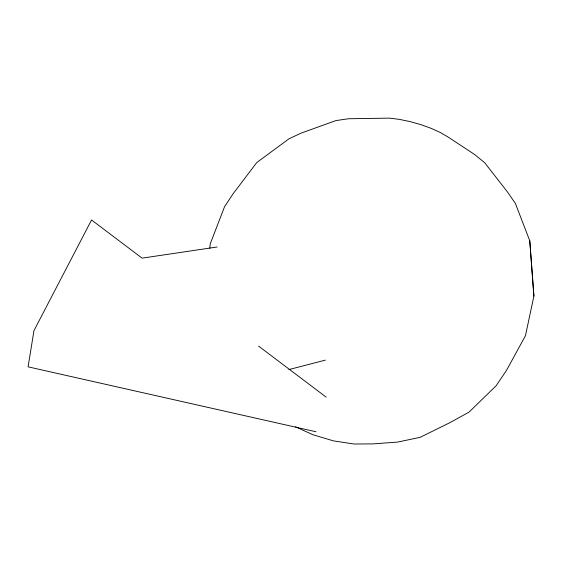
<?xml version="1.0" encoding="UTF-8"?>
<svg xmlns="http://www.w3.org/2000/svg" width="562" height="562" viewBox="0 0 562 562"><rect width="100%" height="100%" fill="white"/><g stroke="black" fill="none" stroke-linecap="round" stroke-linejoin="round"><path stroke-width="0.84" d="M209.837 248.285L210.188 243.985L224.547 206.711L233.244 193.56L256.75 162.58L288.889 138.856L301.106 133.124L335.921 120.577L348.566 118.744L389.424 118.132L399.308 119.355L410.014 121.575L420.868 124.638L431.216 128.368L440.404 132.541L447.844 136.889L474.497 154.41L484.725 162.755L507.346 191.804L515.361 203.388L529.783 240.81L533.9 296.125L525.449 335.725L506.51 370.351L496.098 385.799L468.975 412.164L449.677 422.772L420.158 437.32L397.678 442.076L372.957 443.889L354.081 444.015L333.519 440.896L312.922 434.742L295.528 426.797M288.903 369.578L325.398 360.116M217.164 246.985L142.095 258.148L91.557 219.988L33.966 330.625L28.1 366.846L315.985 431.749M258.576 346.101L326.178 397.144M533.9 296.125L529.783 240.81"/></g></svg>
